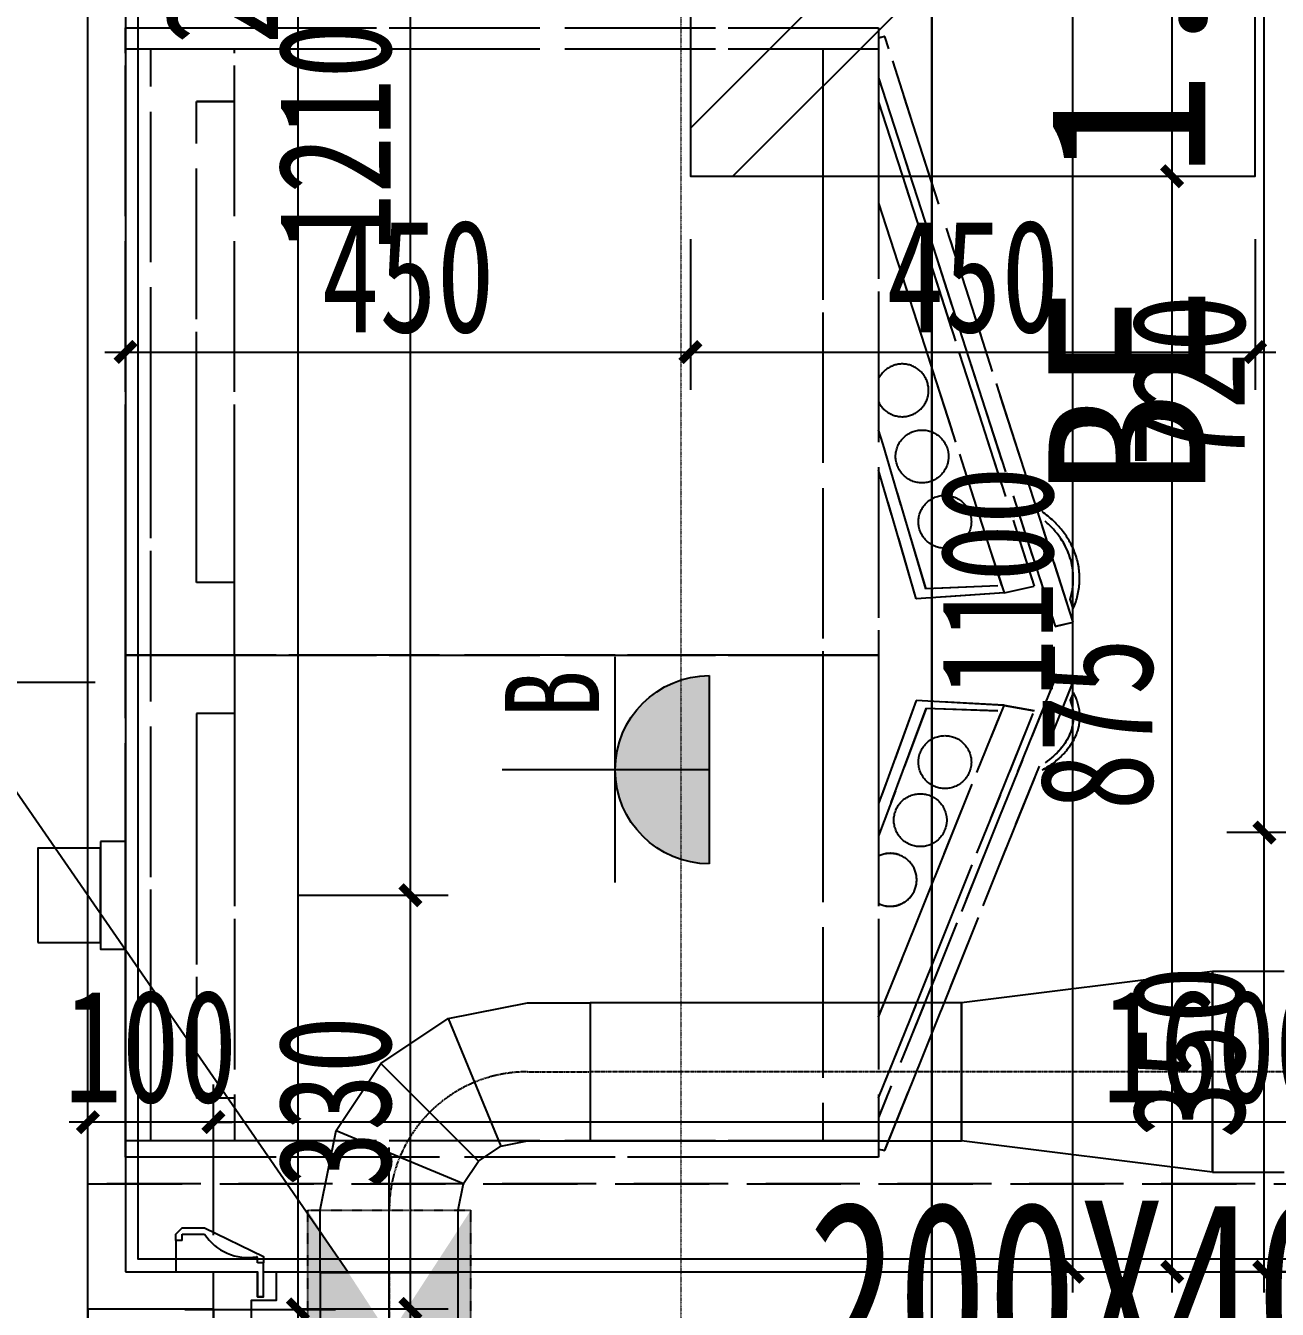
# Model space of a CAD drawing. Header units: millimetres. Extents: x -297 to 39764, y -29258 to 20315.
# Drawn here: x 12762 to 13760, y -18542 to -17519 of the extents above; entities that cross this region are included whole.
import ezdxf

# ---------------------------------------------------------------- set-up
doc = ezdxf.new("R2010")
doc.units = ezdxf.units.MM
for name, pattern in [('__DASH', [0.35, 0.25, -0.1]), ('_DASH', [0.6, 0.4, -0.2]), ('CENTER2', [1.125, 0.75, -0.125, 0.125, -0.125]), ('DASH', [0.35, 0.25, -0.1]), ('DASHDOT', [1, 0.5, -0.25, 0, -0.25]), ('HIDDEN2', [0.1875, 0.125, -0.0625])]:
    doc.linetypes.add(name, pattern=pattern)
doc.layers.get('Defpoints').update_dxf_attribs({"color": 250})
for name, color, linetype in [('.-P平面尺寸', 30, 'DASH'), ('.-P建筑梁位', 4, 'Continuous'), ('.P-中心线', 214, 'DASH'), ('.P-墙体尺寸标注', 252, 'Continuous'), ('.P-家具虚线层', 250, 'Continuous'), ('.P-装饰轮廓', 180, 'Continuous'), ('.P-门套', 141, 'Continuous'), ('.PC-天花造型', 163, 'Continuous'), ('.PC-灯具尺寸标注', 252, 'Continuous'), ('.PF-活动家具', 141, 'Continuous'), ('.ZD-开关', 43, 'Continuous'), ('.ZD-强电插座', 43, 'Continuous'), ('.ZD-点位引线', 1, 'Continuous'), ('.ZD-点位标注', 252, 'Continuous'), ('.ZT-空调.检修口', 52, 'Continuous'), ('0-设备', 1, 'Continuous'), ('A-Wall', 2, 'Continuous'), ('A-索引', 57, 'Continuous'), ('DUCT-回风中心线', 5, 'CENTER2'), ('DUCT-回风管', 6, 'Continuous'), ('DUCT-回风管端线', 2, 'Continuous'), ('Y-移动家具', 141, 'Continuous'), ('留孔', 1, 'Continuous')]:
    doc.layers.add(name, color=color, linetype=linetype)
doc.layers.add('ACS_DLJ_LNSG', color=4, linetype='DASHDOT', lineweight=20)
doc.layers.add('ACS_DLJ_QYG', color=1, linetype='Continuous', lineweight=30)
doc.styles.get("Standard").update_dxf_attribs({"font": 'arial.ttf'})
doc.styles.add('宋体', font='', dxfattribs={"width": 0.7, "height": 5})
doc.styles.add('文字样式', font='', dxfattribs={"width": 0.75})
doc.styles.get('宋体').set_extended_font_data('SimSun')
doc.styles.get('文字样式').set_extended_font_data('SimSun')
doc.dimstyles.new('西安1-40（内部尺寸）', dxfattribs={"dimscale": 30, "dimtxt": 3, "dimasz": 0.5, "dimexe": 1, "dimexo": 1, "dimgap": 0.5, "dimtad": 1, "dimdec": 0, "dimrnd": 5, "dimtxsty": '文字样式', "dimblk": 'ARCHTICK', "dimcen": 1, "dimdle": 0.55, "dimclrd": 252, "dimclre": 252, "dimclrt": 30, "dimadec": 0, "dimazin": 0, "dimtfac": 1, "dimtdec": 0, "dimtix": 1, "dimtmove": 2, "dimatfit": 3, "dimfxl": 5, "dimfxlon": 1, "dimarcsym": 0})

# ---------------------------------------------------------------- blocks, each defined once
blk = doc.blocks.new('A$C303A7B2C')
at = {"layer": '.P-门套', "ltscale": 300}
for p, q in [((-60, 25), (-65, 25)), ((-65, 25), (-65, 0)), ((-60, 25), (-60, 30)), ((-60, 30), (-42, 30)), ((0, 7), (0, 11.4)), ((-65, 0), (0, 0)), ((5, 7), (0, 7)), ((0, -20), (0, 0)), ((5, -20), (5, 7)), ((5, -20), (0, -20))]:
    blk.add_line(p, q, dxfattribs=at)
for centre, radius, start, end in [((-7.7, 52.1), 40.8, 212.7332, 280.031), ((-0.5, 11.4), 0.5, 0, 100.031)]:
    blk.add_arc(centre, radius, start, end, dxfattribs=at)
at = {"layer": 'A-索引', "color": 5}
blk.add_lwpolyline([(-65, 25), (-65, 30), (-60, 35), (-42, 35), (5, 12), (5, 7)], dxfattribs=at)
blk = doc.blocks.new('A$Caaa9b738')
at = {"layer": '.P-门套', "ltscale": 15}
blk.add_lwpolyline([(242.8, 1580), (219.8, 1580), (219.8, 1600), (119.8, 1600), (119.8, 1580), (92.8, 1580), (92.8, 1590), (92.8, 1590), (92.8, 1590), (92.8, 1590), (112.8, 1590), (112.8, 1595), (92.8, 1595), (92.8, 1630), (242.8, 1630), (242.8, 1595), (222.8, 1595), (222.8, 1590), (242.8, 1590), (242.8, 1580), (219.8, 1580)], dxfattribs=at)
at = {"layer": '.P-门套', "linetype": 'ByBlock', "rotation": 270}
blk.add_blockref('A$C303A7B2C', (242.8, 1595), dxfattribs=at)
blk = doc.blocks.new('*U41')
at = {"layer": 'Y-移动家具', "color": 250, "linetype": '__DASH', "ltscale": 200}
for p, q in [((161545.9, 119317.5), (161539.9, 119315.1)), ((161613, 119317.5), (161620.5, 119315.1)), ((161223.1, 119162.4), (161531.6, 119286.4)), ((161535.9, 119262.3), (161531.6, 119286.4)), ((161625.5, 119262.3), (161630.9, 119286.4)), ((162016.5, 119162.4), (161630.9, 119286.4)), ((161287.5, 119162.4), (161535.9, 119262.3)), ((161531.4, 119257.3), (161533.4, 119200.2)), ((161535.9, 119262.3), (161539.7, 119192.4)), ((161625.5, 119262.3), (161620.7, 119192.4)), ((161936, 119162.4), (161625.5, 119262.3)), ((161631.1, 119257.3), (161628.6, 119200.2)), ((161533.4, 119200.2), (161431.9, 119162.4)), ((161628.6, 119200.2), (161755.5, 119162.4)), ((161539.7, 119192.4), (161457.6, 119162.4)), ((161620.7, 119192.4), (161723.3, 119162.4)), ((161189, 118562.4), (161189, 119162.4)), ((162059, 118562.4), (162059, 119162.4)), ((162059, 119118), (161189, 119118)), ((161575.7, 118649.2), (161189, 118649.2)), ((161222.7, 118649.2), (161222.7, 118618.9)), ((161529.4, 118649.2), (161529.4, 118618.9)), ((161575.7, 118649.2), (162059, 118649.2)), ((161633.7, 118649.2), (161633.7, 118618.9)), ((162017, 118649.2), (162017, 118618.9)), ((161529.4, 118618.9), (161222.7, 118618.9)), ((161633.7, 118618.9), (162017, 118618.9)), ((161189, 118582.4), (162059, 118582.4))]:
    blk.add_line(p, q, dxfattribs=at)
at = {"layer": 'Y-移动家具', "linetype": '__DASH', "ltscale": 200}
for points in [[(161182.1, 119162.4), (161181.2, 119167.4), (161554.7, 119317.5), (161557.3, 119303), (161207.5, 119162.4)], [(162036, 119162.4), (161598.8, 119303), (161602, 119317.5), (162068.9, 119167.4), (162067.8, 119162.4)]]:
    blk.add_lwpolyline(points, dxfattribs=at)
for points in [[(161575.7, 119162.4), (161175.7, 119162.4), (161175.7, 118562.4), (161575.7, 118562.4)], [(162075.7, 118562.4), (162075.7, 119162.4), (161575.7, 119162.4), (161575.7, 118562.4)]]:
    blk.add_lwpolyline(points, close=True, dxfattribs=at)
at = {"layer": 'Y-移动家具', "color": 250, "linetype": '__DASH', "ltscale": 200}
for major_axis, start_param, end_param in [((0, 83.4), -0.351237, 0.874835), ((0, 78.4), -0.253694, 0.777293)]:
    blk.add_ellipse((161526.8, 119239.1), major_axis=major_axis, ratio=0.666667, start_param=start_param, end_param=end_param, dxfattribs=at)
at = {"layer": 'Y-移动家具', "color": 250, "linetype": '__DASH', "ltscale": 200, "extrusion": (0, 0, -1)}
for centre, major_axis, ratio, start_param, end_param in [((161636.9, 119239.1), (0, -83.4), 0.833333, 2.790356, 4.016428), ((161636.9, 119239.1), (0, -78.4), 0.833333, 2.887898, 3.918886), ((161396.8, 119171.7), (-14.9, 14.9), 1, -1.243382, 2.814178), ((161786.9, 119181.2), (-21, 0.1), 1, -1.107636, 4.243807)]:
    blk.add_ellipse(centre, major_axis=major_axis, ratio=ratio, start_param=start_param, end_param=end_param, dxfattribs=at)
for centre in [(161490.6, 119215.2), (161682.1, 119215.2), (161444.3, 119195.6), (161734.2, 119197)]:
    blk.add_ellipse(centre, major_axis=(-14.9, 14.9), ratio=1, dxfattribs=at)
blk = doc.blocks.new('_ArchTick')
at = {"color": 0, "linetype": 'ByBlock', "const_width": 0.4}
blk.add_lwpolyline([(-0.5, -0.5), (0.5, 0.5)], dxfattribs=at)
blk = doc.blocks.new('*D176')
at = {"layer": '.-P平面尺寸', "color": 252, "linetype": 'ByBlock', "lineweight": -2, "transparency": 16777216}
for p, q in [((13596.5, -18528.6), (13596.5, -17395.6)), ((13471.9, -17412.1), (13626.5, -17412.1)), ((13446.5, -18512.1), (13626.5, -18512.1))]:
    blk.add_line(p, q, dxfattribs=at)
at = {"layer": 'Defpoints', "color": 0, "linetype": 'ByBlock', "transparency": 16777216}
for p in [(13441.9, -17412.1, 0), (13596.5, -17412.1), (12850.6, -18512.1, 0)]:
    blk.add_point(p, dxfattribs=at)
at = {"layer": '.-P平面尺寸', "color": 252, "linetype": 'ByBlock', "lineweight": -2, "transparency": 16777216, "xscale": 15, "yscale": 15, "zscale": 15}
for p, rotation in [((13596.5, -17412.1), 90), ((13596.5, -18512.1), 270)]:
    blk.add_blockref('_ArchTick', p, dxfattribs=dict(at, rotation=rotation))
at = {"layer": '.-P平面尺寸', "color": 30, "linetype": 'ByBlock', "transparency": 16777216, "insert": (13536.5, -17962.1), "char_height": 90, "attachment_point": 5, "rotation": 90, "style": '文字样式'}
blk.add_mtext('1100', dxfattribs=at)
blk = doc.blocks.new('ttrutuuyyy')
at = {"layer": '.P-家具虚线层', "color": 250, "linetype": '_DASH', "ltscale": 200}
for p, q in [((32841.9, -17537.5, 0), (33441.9, -17537.5, 0)), ((32861.9, -18407.5, 0), (32861.9, -17537.5, 0)), ((32928.7, -18020.8, 0), (32928.7, -17537.5, 0)), ((33397.5, -17537.5, 0), (33397.5, -18407.5, 0)), ((32898.3, -17962.9, 0), (32898.3, -17579.6, 0)), ((32928.7, -17579.6, 0), (32898.3, -17579.6, 0)), ((33441.9, -17580, 0), (33565.9, -17965.7, 0)), ((33441.9, -17660.5, 0), (33541.8, -17971.1, 0)), ((33479.6, -17967.9, 0), (33441.9, -17841.1, 0)), ((33471.8, -17975.9, 0), (33441.9, -17873.2, 0)), ((32928.7, -17962.9, 0), (32898.3, -17962.9, 0)), ((33536.8, -17965.4, 0), (33479.6, -17967.9, 0)), ((33541.8, -17971.1, 0), (33565.9, -17965.7, 0)), ((33541.8, -17971.1, 0), (33471.8, -17975.9, 0)), ((33597, -17983.6, 0), (33594.5, -17976.1, 0)), ((32928.7, -18020.8, 0), (32928.7, -18407.5, 0)), ((33471.8, -18056.8, 0), (33441.9, -18138.9, 0)), ((33541.8, -18060.7, 0), (33471.8, -18056.8, 0)), ((33597, -18050.6, 0), (33594.5, -18056.7, 0)), ((32898.3, -18067.2, 0), (32898.3, -18373.9, 0)), ((32928.7, -18067.2, 0), (32898.3, -18067.2, 0)), ((33441.9, -18309.1, 0), (33541.8, -18060.7, 0)), ((33479.6, -18063.2, 0), (33441.9, -18164.7, 0)), ((33441.9, -18373.5, 0), (33565.9, -18065, 0)), ((33536.8, -18065.2, 0), (33479.6, -18063.2, 0)), ((33541.8, -18060.7, 0), (33565.9, -18065, 0)), ((32928.7, -18373.9, 0), (32898.3, -18373.9, 0)), ((32841.9, -18407.5, 0), (33441.9, -18407.5, 0))]:
    blk.add_line(p, q, dxfattribs=at)
at = {"layer": '.P-家具虚线层', "color": 250, "linetype": '_DASH', "ltscale": 200, "elevation": 0}
for points in [[(32841.9, -17520.8), (33441.9, -17520.8), (33441.9, -18020.8), (32841.9, -18020.8)], [(33441.9, -18020.8), (33441.9, -18420.8), (32841.9, -18420.8), (32841.9, -18020.8)]]:
    blk.add_lwpolyline(points, close=True, dxfattribs=at)
for points in [[(33441.9, -17560.6), (33582.5, -17997.8), (33597, -17994.5), (33446.9, -17527.7), (33441.9, -17528.8)], [(33441.9, -18414.5), (33446.9, -18415.4), (33597, -18041.9), (33582.5, -18039.3), (33441.9, -18389.1)]]:
    blk.add_lwpolyline(points, dxfattribs=at)
at = {"layer": '.P-家具虚线层', "color": 250, "linetype": '_DASH', "ltscale": 200}
for centre, major_axis, ratio, start_param, end_param in [((33460.7, -17809.6, 0), (0.1, -21), 1, -1.107636, 4.243807), ((33518.6, -17959.7, 0), (-83.4, 0), 0.833333, 2.790356, 4.016428), ((33518.6, -17959.7, 0), (-78.4, 0), 0.833333, 2.887898, 3.918886), ((33451.2, -18199.8, 0), (14.9, -14.9), 1, -1.243382, 2.814178)]:
    blk.add_ellipse(centre, major_axis=major_axis, ratio=ratio, start_param=start_param, end_param=end_param, dxfattribs=at)
for centre in [(33476.5, -17862.3, 0), (33494.7, -17914.4, 0), (33494.7, -18105.9, 0), (33475.1, -18152.2, 0)]:
    blk.add_ellipse(centre, major_axis=(14.9, -14.9), ratio=1, dxfattribs=at)
at = {"layer": '.P-家具虚线层', "color": 250, "linetype": '_DASH', "ltscale": 200, "extrusion": (0, 0, -1)}
for major_axis, start_param, end_param in [((83.4, 0), -0.351237, 0.874835), ((78.4, 0), -0.253694, 0.777293)]:
    blk.add_ellipse((33518.6, -18069.8, 0), major_axis=major_axis, ratio=0.666667, start_param=start_param, end_param=end_param, dxfattribs=at)
blk = doc.blocks.new('A$Cd2e37dc6')
at = {"layer": '.-P建筑梁位', "color": 4, "linetype": 'DASH', "ltscale": 300}
blk.add_line((5850, 11078.4), (8250, 11078.4), dxfattribs=at)
blk.add_lwpolyline([(5850, 13178.4), (8250, 13178.4), (8250, 11078.4), (5850, 11078.4)], close=True, dxfattribs=at)
at = {"layer": '.-P建筑梁位', "color": 250, "linetype": 'DASH', "ltscale": 300, "style": '宋体', "width": 0.7}
blk.add_text('200X400', height=150, dxfattribs=at).set_placement((6423.7, 10914.9))
blk = doc.blocks.new('retrrrrrrrr')
at = {"layer": '0-设备', "color": 250}
blk.add_line((-86247.96662, 16460.42293), (-86528.07486, 16865.64426), dxfattribs=at)
at = {"layer": 'ACS_DLJ_LNSG', "color": 250}
blk.add_line((-85982.91379, 18522.46666), (-85982.91379, 16111.6847), dxfattribs=at)
at = {"layer": 'ACS_DLJ_QYG', "color": 250}
blk.add_line((-85782.91379, 19427.12686), (-85782.91379, 16201.87152), dxfattribs=at)
at = {"layer": 'DUCT-回风中心线', "color": 250}
for p, q in [((-86105.29419, 16620.42293), (-86055.29419, 16620.42293)), ((-85759.45769, 16620.42293), (-86055.29419, 16620.42293)), ((-85559.45769, 16620.42293), (-85759.45769, 16620.42293)), ((-85502.35769, 16620.42293), (-85559.45769, 16620.42293)), ((-86215.29419, 16460.42293), (-86215.29419, 16510.42293)), ((-86215.29419, 16460.42293), (-86215.29419, 16123.7175))]:
    blk.add_line(p, q, dxfattribs=at)
blk.add_arc((-86105.29419, 16510.42293), 110, 90, 180, dxfattribs=at)
at = {"layer": 'DUCT-回风管', "color": 250}
for p, q in [((-85559.45769, 16700.42293), (-85759.45769, 16675.42293)), ((-85502.35769, 16700.42293), (-85559.45769, 16700.42293)), ((-86168.43695, 16662.86306), (-86105.29419, 16675.42293)), ((-86105.29419, 16675.42293), (-86055.29419, 16675.42293)), ((-85759.45769, 16675.42293), (-86055.29419, 16675.42293)), ((-86221.96681, 16627.09555), (-86168.43695, 16662.86306)), ((-86257.73431, 16573.5657), (-86221.96681, 16627.09555)), ((-86270.29419, 16510.42293), (-86257.73431, 16573.5657)), ((-86126.34178, 16561.23631), (-86105.29419, 16565.42293)), ((-86105.29419, 16565.42293), (-86055.29419, 16565.42293)), ((-86055.29419, 16565.42293), (-85759.45769, 16565.42293)), ((-85559.45769, 16540.42293), (-85759.45769, 16565.42293)), ((-86144.18506, 16549.31381), (-86126.34178, 16561.23631)), ((-86156.10756, 16531.47052), (-86144.18506, 16549.31381)), ((-85559.45769, 16540.42293), (-85502.35769, 16540.42293)), ((-86160.29419, 16510.42293), (-86156.10756, 16531.47052)), ((-86270.29419, 16460.42293), (-86270.29419, 16510.42293)), ((-86160.29419, 16460.42293), (-86160.29419, 16510.42293)), ((-86270.29419, 16460.42293), (-86270.29419, 16123.7175)), ((-86160.29419, 16123.7175), (-86160.29419, 16460.42293))]:
    blk.add_line(p, q, dxfattribs=at)
at = {"layer": 'DUCT-回风管端线', "color": 250}
for p, q in [((-85559.45769, 16700.42293), (-85559.45769, 16540.42293)), ((-85559.45769, 16540.42293), (-85559.45769, 16700.42293)), ((-86055.29419, 16675.42293), (-86055.29419, 16565.42293)), ((-86055.29419, 16675.42293), (-86055.29419, 16565.42293)), ((-85759.45769, 16565.42293), (-85759.45769, 16675.42293)), ((-85759.45769, 16675.42293), (-85759.45769, 16565.42293)), ((-86168.43695, 16662.86306), (-86126.34178, 16561.23631)), ((-86221.96681, 16627.09555), (-86144.18506, 16549.31381)), ((-86257.73431, 16573.5657), (-86156.10756, 16531.47052)), ((-86160.29419, 16460.42293), (-86270.29419, 16460.42293)), ((-86270.29419, 16460.42293), (-86160.29419, 16460.42293))]:
    blk.add_line(p, q, dxfattribs=at)
at = {"layer": '留孔', "color": 250}
blk.add_line((-86215.29419, 16260.15765), (-86215.29418, 16560.15765), dxfattribs=at)
at = {"layer": '留孔', "color": 250, "linetype": 'HIDDEN2', "ltscale": 0.5}
for p, q in [((-86280.29419, 16310.15765), (-86280.29418, 16510.15765)), ((-86280.29418, 16510.15765), (-86150.29418, 16510.15765)), ((-86150.29419, 16310.15765), (-86150.29418, 16510.15765))]:
    blk.add_line(p, q, dxfattribs=at)
blk.add_solid([(-86150.29419, 16310.15765), (-86150.29418, 16510.15765), (-86280.29418, 16510.15765), (-86280.29419, 16310.15765)], dxfattribs=at)
at = {"layer": '0-设备', "color": 250, "insert": (-85690.07338, 17077.38346), "char_height": 151.875, "width": 704.2251014, "attachment_point": 1, "rotation": 90}
blk.add_mtext('{\\fSimSun|b0|i0|c134|p2;\\H0.823x;BE 1.5}', dxfattribs=at)
blk = doc.blocks.new('检修口')
at = {"layer": '.ZT-空调.检修口', "color": 250}
for p, q in [((-154.65, 186.87), (-204.35, 216.45)), ((-185.27, 135.42), (-154.65, 186.87)), ((-185.27, 135.42), (-234.35, 164.63)), ((-105.31, 139.47), (112.5, -78.34)), ((-128.74, 98.75), (82.51, -112.5))]:
    blk.add_line(p, q, dxfattribs=at)
at = {"layer": '.ZT-空调.检修口'}
blk.add_lwpolyline([(-287.5, 287.5), (112.5, 287.5), (112.5, -112.5), (-287.5, -112.5)], close=True, dxfattribs=at)
at = {"layer": '.ZT-空调.检修口', "color": 250}
for centre, radius, start, end in [((-85.26, 159.51), 28.35, 173.30127, 225), ((-144.38, 83.11), 22.11, 45, 116.06552)]:
    blk.add_arc(centre, radius, start, end, dxfattribs=at)
for centre, major_axis, start_param, end_param in [((-174.45, 163.4), (34.93, 57.74), -1.092021, 1.11154), ((-174.43, 163.46), (23.48, 63.27), 1.867724, 3.886165)]:
    blk.add_ellipse(centre, major_axis=major_axis, ratio=0.876846, start_param=start_param, end_param=end_param, dxfattribs=at)
blk = doc.blocks.new('*D249')
at = {"layer": '.ZT-空调.检修口', "color": 252, "linetype": 'ByBlock', "lineweight": -2, "transparency": 16777216}
for p, q in [((12841.9, -17689.1), (12841.9, -17809.1)), ((13291.9, -17689.1), (13291.9, -17809.1)), ((12825.4, -17779.1), (13308.4, -17779.1))]:
    blk.add_line(p, q, dxfattribs=at)
at = {"layer": 'Defpoints', "color": 0, "linetype": 'ByBlock', "transparency": 16777216}
for p in [(12841.9, -17616.9), (13291.9, -17616.9), (13291.9, -17779.1)]:
    blk.add_point(p, dxfattribs=at)
at = {"layer": '.ZT-空调.检修口', "color": 252, "linetype": 'ByBlock', "lineweight": -2, "transparency": 16777216, "xscale": 15, "yscale": 15, "zscale": 15, "rotation": 180}
blk.add_blockref('_ArchTick', (12841.9, -17779.1), dxfattribs=at)
at = {"layer": '.ZT-空调.检修口', "color": 252, "linetype": 'ByBlock', "lineweight": -2, "transparency": 16777216, "xscale": 15, "yscale": 15, "zscale": 15}
blk.add_blockref('_ArchTick', (13291.9, -17779.1), dxfattribs=at)
at = {"layer": '.ZT-空调.检修口', "color": 30, "linetype": 'ByBlock', "transparency": 16777216, "insert": (13066.9, -17719.1), "char_height": 90, "attachment_point": 5, "style": '文字样式'}
blk.add_mtext('450', dxfattribs=at)
blk = doc.blocks.new('*D250')
at = {"layer": '.ZT-空调.检修口', "color": 252, "linetype": 'ByBlock', "lineweight": -2, "transparency": 16777216}
for p, q in [((13291.9, -17689.1), (13291.9, -17809.1)), ((13741.9, -17689.1), (13741.9, -17809.1)), ((13275.4, -17779.1), (13758.4, -17779.1))]:
    blk.add_line(p, q, dxfattribs=at)
at = {"layer": 'Defpoints', "color": 0, "linetype": 'ByBlock', "transparency": 16777216}
for p in [(13291.9, -17616.9), (13741.9, -17639), (13741.9, -17779.1)]:
    blk.add_point(p, dxfattribs=at)
at = {"layer": '.ZT-空调.检修口', "color": 252, "linetype": 'ByBlock', "lineweight": -2, "transparency": 16777216, "xscale": 15, "yscale": 15, "zscale": 15, "rotation": 180}
blk.add_blockref('_ArchTick', (13291.9, -17779.1), dxfattribs=at)
at = {"layer": '.ZT-空调.检修口', "color": 252, "linetype": 'ByBlock', "lineweight": -2, "transparency": 16777216, "xscale": 15, "yscale": 15, "zscale": 15}
blk.add_blockref('_ArchTick', (13741.9, -17779.1), dxfattribs=at)
at = {"layer": '.ZT-空调.检修口', "color": 30, "linetype": 'ByBlock', "transparency": 16777216, "insert": (13516.9, -17719.1), "char_height": 90, "attachment_point": 5, "style": '文字样式'}
blk.add_mtext('450', dxfattribs=at)
blk = doc.blocks.new('*D251')
at = {"layer": '.ZT-空调.检修口', "color": 252, "linetype": 'ByBlock', "lineweight": -2, "transparency": 16777216}
for p, q in [((13675.8, -18528.6), (13675.8, -17622.5)), ((13585.8, -17639), (13705.8, -17639)), ((13585.8, -18512.1), (13705.8, -18512.1))]:
    blk.add_line(p, q, dxfattribs=at)
at = {"layer": 'Defpoints', "color": 0, "linetype": 'ByBlock', "transparency": 16777216}
for p in [(13516.9, -17639, 0), (13675.8, -17639), (12961.9, -18512.1, 0)]:
    blk.add_point(p, dxfattribs=at)
at = {"layer": '.ZT-空调.检修口', "color": 252, "linetype": 'ByBlock', "lineweight": -2, "transparency": 16777216, "xscale": 15, "yscale": 15, "zscale": 15}
for p, rotation in [((13675.8, -17639), 90), ((13675.8, -18512.1), 270)]:
    blk.add_blockref('_ArchTick', p, dxfattribs=dict(at, rotation=rotation))
at = {"layer": '.ZT-空调.检修口', "color": 30, "linetype": 'ByBlock', "transparency": 16777216, "insert": (13615.8, -18075.5), "char_height": 90, "attachment_point": 5, "rotation": 90, "style": '文字样式'}
blk.add_mtext('875', dxfattribs=at)
blk = doc.blocks.new('*D252')
at = {"layer": '.ZT-空调.检修口', "color": 252, "linetype": 'ByBlock', "lineweight": -2, "transparency": 16777216}
for p, q in [((13675.8, -17655.5), (13675.8, -17172.5)), ((13585.8, -17189), (13705.8, -17189)), ((13585.8, -17639), (13705.8, -17639))]:
    blk.add_line(p, q, dxfattribs=at)
at = {"layer": 'Defpoints', "color": 0, "linetype": 'ByBlock', "transparency": 16777216}
for p in [(13516.9, -17189), (13675.8, -17189), (13516.9, -17639)]:
    blk.add_point(p, dxfattribs=at)
at = {"layer": '.ZT-空调.检修口', "color": 252, "linetype": 'ByBlock', "lineweight": -2, "transparency": 16777216, "xscale": 15, "yscale": 15, "zscale": 15}
for p, rotation in [((13675.8, -17189), 90), ((13675.8, -17639), 270)]:
    blk.add_blockref('_ArchTick', p, dxfattribs=dict(at, rotation=rotation))
at = {"layer": '.ZT-空调.检修口', "color": 30, "linetype": 'ByBlock', "transparency": 16777216, "insert": (13615.8, -17414), "char_height": 90, "attachment_point": 5, "rotation": 90, "style": '文字样式'}
blk.add_mtext('450', dxfattribs=at)
blk = doc.blocks.new('*D694')
at = {"layer": '.P-墙体尺寸标注', "color": 252, "linetype": 'ByBlock', "lineweight": -2, "transparency": 16777216}
for p, q in [((12911.9, -18482.9), (12911.9, -18362.9)), ((14511.9, -18482.9), (14511.9, -18362.9)), ((14528.4, -18392.9), (12895.4, -18392.9))]:
    blk.add_line(p, q, dxfattribs=at)
at = {"layer": 'Defpoints', "color": 0, "linetype": 'ByBlock', "transparency": 16777216}
for p in [(12911.9, -18392.9), (12911.9, -18541.8), (14511.9, -18542.1)]:
    blk.add_point(p, dxfattribs=at)
at = {"layer": '.P-墙体尺寸标注', "color": 252, "linetype": 'ByBlock', "lineweight": -2, "transparency": 16777216, "xscale": 15, "yscale": 15, "zscale": 15, "rotation": 180}
blk.add_blockref('_ArchTick', (12911.9, -18392.9), dxfattribs=at)
at = {"layer": '.P-墙体尺寸标注', "color": 252, "linetype": 'ByBlock', "lineweight": -2, "transparency": 16777216, "xscale": 15, "yscale": 15, "zscale": 15}
blk.add_blockref('_ArchTick', (14511.9, -18392.9), dxfattribs=at)
at = {"layer": '.P-墙体尺寸标注', "color": 30, "linetype": 'ByBlock', "transparency": 16777216, "insert": (13711.9, -18332.9), "char_height": 90, "attachment_point": 5, "style": '文字样式'}
blk.add_mtext('1600', dxfattribs=at)
blk = doc.blocks.new('*D695')
at = {"layer": '.P-墙体尺寸标注', "color": 252, "linetype": 'ByBlock', "lineweight": -2, "transparency": 16777216}
for p, q in [((12811.9, -18482.9), (12811.9, -18362.9)), ((12911.9, -18482.9), (12911.9, -18362.9)), ((12811.9, -18392.9), (12796.9, -18392.9)), ((12911.9, -18392.9), (12811.9, -18392.9)), ((12911.9, -18392.9), (12926.9, -18392.9))]:
    blk.add_line(p, q, dxfattribs=at)
at = {"layer": 'Defpoints', "color": 0, "linetype": 'ByBlock', "transparency": 16777216}
for p in [(12811.9, -18392.9), (12811.9, -18542.1), (12911.9, -18541.8)]:
    blk.add_point(p, dxfattribs=at)
at = {"layer": '.P-墙体尺寸标注', "color": 252, "linetype": 'ByBlock', "lineweight": -2, "transparency": 16777216, "xscale": 15, "yscale": 15, "zscale": 15}
blk.add_blockref('_ArchTick', (12811.9, -18392.9), dxfattribs=at)
at = {"layer": '.P-墙体尺寸标注', "color": 252, "linetype": 'ByBlock', "lineweight": -2, "transparency": 16777216, "xscale": 15, "yscale": 15, "zscale": 15, "rotation": 180}
blk.add_blockref('_ArchTick', (12911.9, -18392.9), dxfattribs=at)
at = {"layer": '.P-墙体尺寸标注', "color": 30, "linetype": 'ByBlock', "transparency": 16777216, "insert": (12861.9, -18332.9), "char_height": 90, "attachment_point": 5, "style": '文字样式'}
blk.add_mtext('100', dxfattribs=at)
blk = doc.blocks.new('*D702')
at = {"layer": '.P-墙体尺寸标注', "color": 252, "linetype": 'ByBlock', "lineweight": -2, "transparency": 16777216}
for p, q in [((12979.2, -16325.6), (12979.2, -18558.6)), ((12889.2, -16342.1), (13009.2, -16342.1)), ((12889.2, -18542.1), (13009.2, -18542.1))]:
    blk.add_line(p, q, dxfattribs=at)
at = {"layer": 'Defpoints', "color": 0, "linetype": 'ByBlock', "transparency": 16777216}
for p in [(12811.9, -16342.1), (12811.9, -18542.1), (12979.2, -18542.1)]:
    blk.add_point(p, dxfattribs=at)
at = {"layer": '.P-墙体尺寸标注', "color": 252, "linetype": 'ByBlock', "lineweight": -2, "transparency": 16777216, "xscale": 15, "yscale": 15, "zscale": 15}
for p, rotation in [((12979.2, -16342.1), 90), ((12979.2, -18542.1), 270)]:
    blk.add_blockref('_ArchTick', p, dxfattribs=dict(at, rotation=rotation))
at = {"layer": '.P-墙体尺寸标注', "color": 30, "linetype": 'ByBlock', "transparency": 16777216, "insert": (12919.2, -17442.1), "char_height": 90, "attachment_point": 5, "rotation": 90, "style": '文字样式'}
blk.add_mtext('2200', dxfattribs=at)
blk = doc.blocks.new('*D851')
at = {"layer": '.PC-灯具尺寸标注', "color": 252, "linetype": 'ByBlock', "lineweight": -2, "transparency": 16777216}
for p, q in [((13749.2, -18528.6), (13749.2, -18145.6)), ((13839.2, -18162.1), (13719.2, -18162.1)), ((13839.2, -18512.1), (13719.2, -18512.1))]:
    blk.add_line(p, q, dxfattribs=at)
at = {"layer": 'Defpoints', "color": 0, "linetype": 'ByBlock', "transparency": 16777216}
for p in [(13749.2, -18162.1), (14006.9, -18162.1, 0), (14006.9, -18512.1, 0)]:
    blk.add_point(p, dxfattribs=at)
at = {"layer": '.PC-灯具尺寸标注', "color": 252, "linetype": 'ByBlock', "lineweight": -2, "transparency": 16777216, "xscale": 15, "yscale": 15, "zscale": 15}
for p, rotation in [((13749.2, -18162.1), 90), ((13749.2, -18512.1), 270)]:
    blk.add_blockref('_ArchTick', p, dxfattribs=dict(at, rotation=rotation))
at = {"layer": '.PC-灯具尺寸标注', "color": 30, "linetype": 'ByBlock', "transparency": 16777216, "insert": (13689.2, -18337.1), "char_height": 90, "attachment_point": 5, "rotation": 90, "style": '文字样式'}
blk.add_mtext('350', dxfattribs=at)
blk = doc.blocks.new('*D852')
at = {"layer": '.PC-灯具尺寸标注', "color": 252, "linetype": 'ByBlock', "lineweight": -2, "transparency": 16777216}
for p, q in [((13749.2, -18178.6), (13749.2, -17425.6)), ((13839.2, -17442.1), (13719.2, -17442.1)), ((13839.2, -18162.1), (13719.2, -18162.1))]:
    blk.add_line(p, q, dxfattribs=at)
at = {"layer": 'Defpoints', "color": 0, "linetype": 'ByBlock', "transparency": 16777216}
for p in [(13749.2, -17442.1), (14006.9, -17442.1, 0), (14006.9, -18162.1, 0)]:
    blk.add_point(p, dxfattribs=at)
at = {"layer": '.PC-灯具尺寸标注', "color": 252, "linetype": 'ByBlock', "lineweight": -2, "transparency": 16777216, "xscale": 15, "yscale": 15, "zscale": 15}
for p, rotation in [((13749.2, -17442.1), 90), ((13749.2, -18162.1), 270)]:
    blk.add_blockref('_ArchTick', p, dxfattribs=dict(at, rotation=rotation))
at = {"layer": '.PC-灯具尺寸标注', "color": 30, "linetype": 'ByBlock', "transparency": 16777216, "insert": (13689.2, -17802.1), "char_height": 90, "attachment_point": 5, "rotation": 90, "style": '文字样式'}
blk.add_mtext('720', dxfattribs=at)
blk = doc.blocks.new('接线盒01')
at = {"layer": '.ZD-开关', "color": 6, "linetype": 'ByBlock', "ltscale": 0.1}
for points in [[(50, 43), (50, -43), (70, -43), (70, 43)], [(0, -37.5), (50, -37.5), (50, 37.5), (0, 37.5)]]:
    blk.add_lwpolyline(points, close=True, dxfattribs=at)
blk = doc.blocks.new('墙面强电插座')
at = {"linetype": 'ByBlock'}
h = blk.add_hatch(color=256, dxfattribs=at)
h.dxf.hatch_style = 1
h.paths.add_polyline_path([(0, 120, 0.414214), (100, 220), (0, 220)])
h.paths.add_polyline_path([(0, 220), (-100, 220, 0.414214), (0, 120)])
blk.add_line((100, 220), (-100, 220), dxfattribs=at)
for p, q in [((0, 220), (0, 0)), ((-120, 120), (120, 120))]:
    blk.add_line(p, q)
at = {"const_width": 2}
for points in [[(0, 0), (0, 220)], [(-120, 120), (120, 120)]]:
    blk.add_lwpolyline(points, dxfattribs=at)
at = {"linetype": 'ByBlock'}
blk.add_arc((0, 220), 100, 180, 0, dxfattribs=at)
blk = doc.blocks.new('厨房插座')
at = {"layer": '.ZD-强电插座', "xscale": -0.75, "yscale": 0.75, "zscale": 0.75}
blk.add_blockref('墙面强电插座', (240618.7, 59355.6), dxfattribs=at)
at = {"layer": '.ZD-强电插座', "style": '文字样式', "width": 0.75}
blk.add_attdef('C', (240644, 59346.6), '', height=90, dxfattribs=at)
blk = doc.blocks.new('*D1037')
at = {"layer": '.ZD-点位标注', "color": 252, "linetype": 'ByBlock', "lineweight": -2, "transparency": 16777216}
for p, q in [((13068.9, -18558.3), (13068.9, -18195.6)), ((12978.9, -18212.1), (13098.9, -18212.1)), ((12978.9, -18541.8), (13098.9, -18541.8))]:
    blk.add_line(p, q, dxfattribs=at)
at = {"layer": 'Defpoints', "color": 0, "linetype": 'ByBlock', "transparency": 16777216}
for p in [(12821.9, -18212.1), (13068.9, -18212.1), (12811.9, -18541.8)]:
    blk.add_point(p, dxfattribs=at)
at = {"layer": '.ZD-点位标注', "color": 252, "linetype": 'ByBlock', "lineweight": -2, "transparency": 16777216, "xscale": 15, "yscale": 15, "zscale": 15}
for p, rotation in [((13068.9, -18212.1), 90), ((13068.9, -18541.8), 270)]:
    blk.add_blockref('_ArchTick', p, dxfattribs=dict(at, rotation=rotation))
at = {"layer": '.ZD-点位标注', "color": 30, "linetype": 'ByBlock', "transparency": 16777216, "insert": (13008.9, -18377), "char_height": 90, "attachment_point": 5, "rotation": 90, "style": '文字样式'}
blk.add_mtext('330', dxfattribs=at)
blk = doc.blocks.new('*D1038')
at = {"layer": '.ZD-点位标注', "color": 252, "linetype": 'ByBlock', "lineweight": -2, "transparency": 16777216}
for p, q in [((13068.9, -18228.6), (13068.9, -16985.6)), ((12978.9, -17002.1), (13098.9, -17002.1)), ((12978.9, -18212.1), (13098.9, -18212.1))]:
    blk.add_line(p, q, dxfattribs=at)
at = {"layer": 'Defpoints', "color": 0, "linetype": 'ByBlock', "transparency": 16777216}
for p in [(12771.9, -17002.1, 0), (13068.9, -17002.1), (12821.9, -18212.1)]:
    blk.add_point(p, dxfattribs=at)
at = {"layer": '.ZD-点位标注', "color": 252, "linetype": 'ByBlock', "lineweight": -2, "transparency": 16777216, "xscale": 15, "yscale": 15, "zscale": 15}
for p, rotation in [((13068.9, -17002.1), 90), ((13068.9, -18212.1), 270)]:
    blk.add_blockref('_ArchTick', p, dxfattribs=dict(at, rotation=rotation))
at = {"layer": '.ZD-点位标注', "color": 30, "linetype": 'ByBlock', "transparency": 16777216, "insert": (13008.9, -17607.1), "char_height": 90, "attachment_point": 5, "rotation": 90, "style": '文字样式'}
blk.add_mtext('1210', dxfattribs=at)

msp = doc.modelspace()

# ---------------------------------------------------------------- linework, layer by layer
at = {"layer": '.P-中心线', "linetype": 'DASH', "ltscale": 400}
msp.add_lwpolyline([(11597.6, -18042.1), (12836.4, -18042.1)], dxfattribs=at)
at = {"layer": '.P-装饰轮廓'}
msp.add_line((12841.9, -18512.1), (12911.9, -18512.1, 0), dxfattribs=at)
msp.add_lwpolyline([(12841.9, -16602.1), (12841.9, -18512.1)], dxfattribs=at)
at = {"layer": '.PC-天花造型', "color": 8}
msp.add_line((12961.9, -18512.1, 0), (14461.9, -18512.1, 0), dxfattribs=at)
at = {"layer": '.PC-天花造型'}
msp.add_lwpolyline([(14481.9, -16382.1), (14736.9, -16382.1), (14736.9, -16867.1), (15171.9, -16867.1), (15171.9, -18502.1), (12851.9, -18502.1), (12851.9, -16612.1), (13081.9, -16612.1), (13081.9, -16382.1), (13441.9, -16382.1)], dxfattribs=at)
at = {"layer": '.ZD-点位引线', "color": 10}
msp.add_lwpolyline([(12841.9, -18212.1, 0, 25, 0), (12941.9, -18212.1, 0, 0, 0), (13141.9, -18212.1, 0, 0, 0), (13141.9, -18112.1, 0, 0, 0), (13141.9, -18112.1, 0, 0, 0)], format="xyseb", dxfattribs=at)
at = {"layer": 'A-Wall', "color": 7}
for q in [(12811.9, -16342.1), (12811.9, -18642.1)]:
    msp.add_line((12811.9, -18542.1), q, dxfattribs=at)
msp.add_lwpolyline([(12811.9, -18541.8), (12911.9, -18541.8), (12911.9, -18641.8), (12811.9, -18641.8)], close=True, dxfattribs=at)

# ---------------------------------------------------------------- block references
at = {"layer": '.-P建筑梁位'}
msp.add_blockref('A$Cd2e37dc6', (6961.9, -29520.5, 0), dxfattribs=at)
at = {"layer": '.P-家具虚线层', "linetype": 'ByBlock'}
msp.add_blockref('ttrutuuyyy', (-20000, 0), dxfattribs=at)
at = {"layer": '.P-装饰轮廓', "linetype": 'ByBlock', "rotation": 90.00000000000001}
msp.add_blockref('A$Caaa9b738', (14541.9, -18754.9, 0), dxfattribs=at)
at = {"layer": '.PF-活动家具', "xscale": -1, "rotation": 270}
msp.add_blockref('*U41', (-105720.5, -179596.5, 0), dxfattribs=at)
at = {"layer": '.ZD-开关', "color": 4, "linetype": 'ByBlock', "extrusion": (0, 0, -1), "xscale": -1, "zscale": -1}
msp.add_blockref('接线盒01', (-12771.9, -18212.1), dxfattribs=at)
at = {"layer": '.ZD-强电插座'}
ref = msp.add_blockref('厨房插座', (-46213.6, 222506.7), dxfattribs=dict(at, rotation=270))
ref.add_attrib('C', 'B', (13219.2, -18070.8), dxfattribs={"height": 75, "rotation": 90, "style": '文字样式', "width": 0.75})
at = {"layer": '.ZT-空调.检修口', "color": 0}
msp.add_blockref('retrrrrrrrr', (99267.3, -34973.2), dxfattribs=at)
at = {"layer": '.ZT-空调.检修口', "xscale": -1.124996713274796, "yscale": 1.124996713274796, "zscale": 1.124996713274796}
msp.add_blockref('检修口', (13418.5, -17512.4, 0), dxfattribs=at)

# ---------------------------------------------------------------- dimensions: what is measured, and where the dimension line sits
at = {"layer": '.-P平面尺寸', "linetype": 'ByBlock'}
dim = msp.add_linear_dim(base=(13596.5, -17412.1, 0), p1=(12850.6, -18512.1, 0), p2=(13441.9, -17412.1, 0), angle=90, dimstyle='西安1-40（内部尺寸）', dxfattribs=at)
dim.commit()
dim.dimension.update_dxf_attribs({"geometry": '*D176', "text_midpoint": (13536.5, -17962.1, 0)})
at = {"layer": '.P-墙体尺寸标注', "color": 1, "linetype": 'ByBlock'}
dim = msp.add_linear_dim(base=(12979.2, -18542.1), p1=(12811.9, -16342.1), p2=(12811.9, -18542.1), angle=90, dimstyle='西安1-40（内部尺寸）', override={"dimfxl": 3}, dxfattribs=at)
dim.commit()
dim.dimension.update_dxf_attribs({"geometry": '*D702', "text_midpoint": (12919.2, -17442.1)})
for base, p1, p2, picture, middle in [((12811.9, -18392.9), (12911.9, -18541.8), (12811.9, -18542.1), '*D695', (12861.9, -18332.9)), ((12911.9, -18392.9), (14511.9, -18542.1), (12911.9, -18541.8), '*D694', (13711.9, -18332.9))]:
    dim = msp.add_linear_dim(base=base, p1=p1, p2=p2, dimstyle='西安1-40（内部尺寸）', override={"dimfxl": 3}, dxfattribs=at)
    dim.commit()
    dim.dimension.update_dxf_attribs({"geometry": picture, "text_midpoint": middle})
at = {"layer": '.PC-灯具尺寸标注', "color": 1, "linetype": 'ByBlock'}
for base, p1, p2, picture, middle in [((13749.2, -17442.1), (14006.9, -18162.1, 0), (14006.9, -17442.1, 0), '*D852', (13689.2, -17802.1)), ((13749.2, -18162.1), (14006.9, -18512.1, 0), (14006.9, -18162.1, 0), '*D851', (13689.2, -18337.1))]:
    dim = msp.add_linear_dim(base=base, p1=p1, p2=p2, angle=90, dimstyle='西安1-40（内部尺寸）', override={"dimfxl": 3}, dxfattribs=at)
    dim.commit()
    dim.dimension.update_dxf_attribs({"geometry": picture, "text_midpoint": middle})
at = {"layer": '.ZD-点位标注', "color": 1, "linetype": 'ByBlock'}
for base, p1, p2, picture, middle in [((13068.9, -17002.1), (12821.9, -18212.1), (12771.9, -17002.1, 0), '*D1038', (13008.9, -17607.1)), ((13068.9, -18212.1), (12811.9, -18541.8), (12821.9, -18212.1), '*D1037', (13008.9, -18377))]:
    dim = msp.add_linear_dim(base=base, p1=p1, p2=p2, angle=90, dimstyle='西安1-40（内部尺寸）', override={"dimfxl": 3}, dxfattribs=at)
    dim.commit()
    dim.dimension.update_dxf_attribs({"geometry": picture, "text_midpoint": middle})
at = {"layer": '.ZT-空调.检修口', "color": 1, "linetype": 'ByBlock'}
for base, p1, p2, picture, middle in [((13675.8, -17189, 0), (13516.9, -17639, 0), (13516.9, -17189, 0), '*D252', (13615.8, -17414, 0)), ((13675.8, -17639), (12961.9, -18512.1, 0), (13516.9, -17639, 0), '*D251', (13615.8, -18075.5))]:
    dim = msp.add_linear_dim(base=base, p1=p1, p2=p2, angle=90, dimstyle='西安1-40（内部尺寸）', override={"dimfxl": 3}, dxfattribs=at)
    dim.commit()
    dim.dimension.update_dxf_attribs({"geometry": picture, "text_midpoint": middle})
for base, p1, p2, picture, middle in [((13291.9, -17779.1), (12841.9, -17616.9), (13291.9, -17616.9), '*D249', (13066.9, -17719.1)), ((13741.9, -17779.1, 0), (13291.9, -17616.9, 0), (13741.9, -17639, 0), '*D250', (13516.9, -17719.1, 0))]:
    dim = msp.add_linear_dim(base=base, p1=p1, p2=p2, dimstyle='西安1-40（内部尺寸）', override={"dimfxl": 3}, dxfattribs=at)
    dim.commit()
    dim.dimension.update_dxf_attribs({"geometry": picture, "text_midpoint": middle})

doc.saveas('drawing.dxf')
